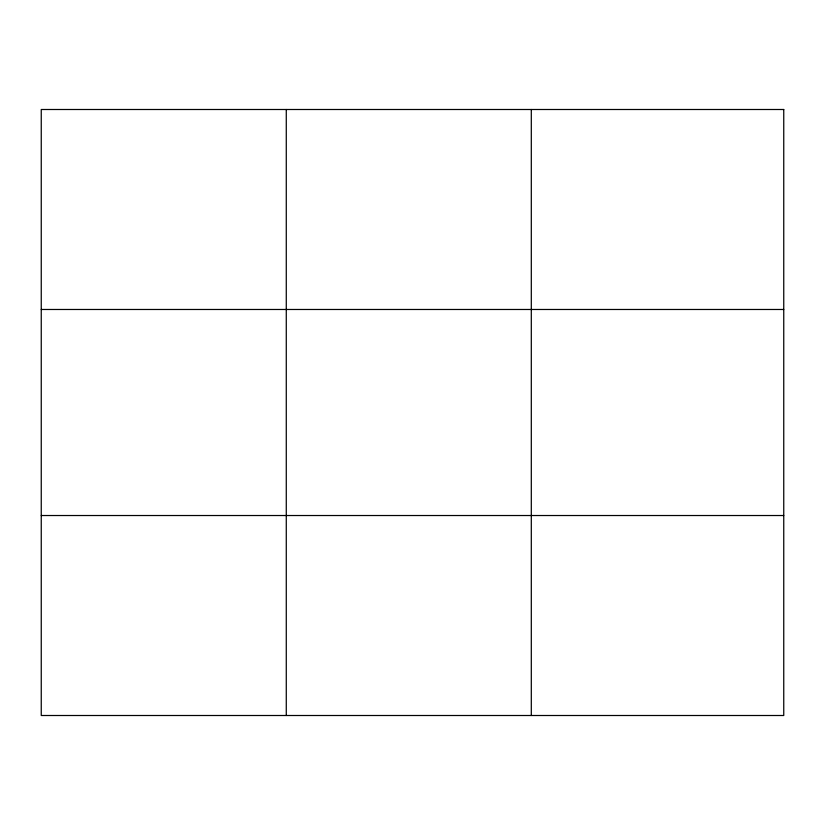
<?xml version="1.0" encoding="UTF-8"?>
<svg xmlns="http://www.w3.org/2000/svg" width="825" height="825" viewBox="0 0 825 825"><rect width="100%" height="100%" fill="white"/><g stroke="black" fill="none" stroke-linecap="round" stroke-linejoin="round"><path stroke-width="1.24" d="M286.275 109.498L286.275 715.502M531.3 109.498L531.3 715.502M41.25 309.478L783.75 309.478M41.25 515.522L783.75 515.522M783.75 109.498L783.75 715.502L41.25 715.502L41.25 109.498L783.75 109.498"/></g></svg>
